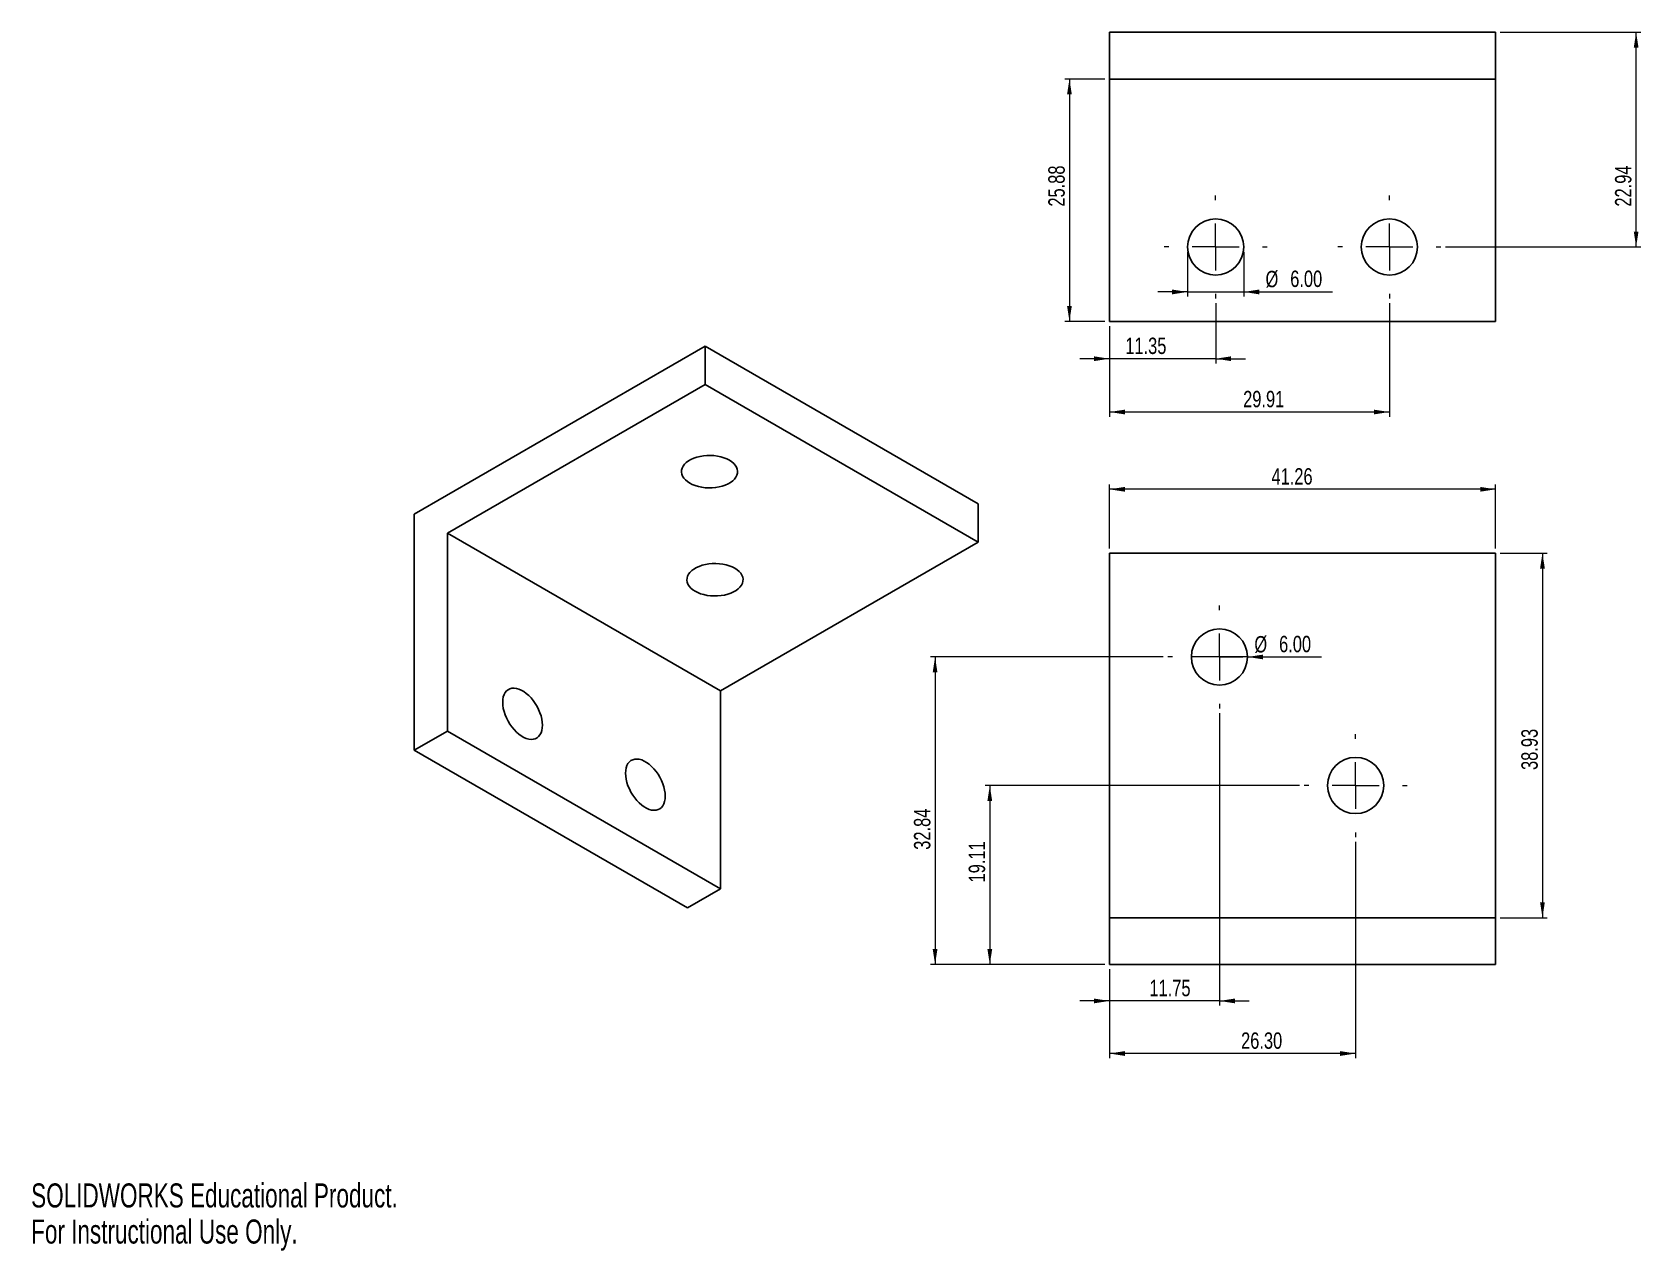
# Model space of a CAD drawing. Header units: millimetres. Extents: x 0 to 344, y 0 to 260.
import ezdxf

# ---------------------------------------------------------------- set-up
doc = ezdxf.new("R2010")
doc.units = ezdxf.units.MM
doc.styles.add('SLDTEXTSTYLE0', font='TXT', dxfattribs={"width": 0.75})
doc.styles.add('SLDTEXTSTYLE1', font='TXT', dxfattribs={"width": 0.7})
doc.dimstyles.new('SLDDIMSTYLE0', dxfattribs={"dimtxt": 3.5, "dimasz": 3.302, "dimexe": 0, "dimexo": 0.0625, "dimgap": 0.875, "dimtad": 1, "dimlfac": 0.5, "dimrnd": 1e-09, "dimzin": 12, "dimdsep": 46, "dimtxsty": 'SLDTEXTSTYLE0', "dimsah": 1, "dimcen": 0.09, "dimadec": 0, "dimazin": 3, "dimtfac": 1, "dimtofl": 0, "dimtmove": 0, "dimatfit": 3, "dimfxl": 1, "dimfrac": 2, "dimtolj": 1, "dimtzin": 12, "dimarcsym": 0})
doc.dimstyles.new('SLDDIMSTYLE1', dxfattribs={"dimtxt": 3.5, "dimasz": 3.302, "dimexe": 0, "dimexo": 0.0625, "dimgap": 0.875, "dimtad": 1, "dimlfac": 0.5, "dimrnd": 1e-09, "dimzin": 4, "dimdsep": 46, "dimtxsty": 'SLDTEXTSTYLE0', "dimsah": 1, "dimcen": 0.09, "dimadec": 0, "dimazin": 1, "dimtfac": 1, "dimtmove": 0, "dimatfit": 0, "dimfxl": 1, "dimfrac": 2, "dimtolj": 1, "dimtzin": 12, "dimarcsym": 0})
doc.dimstyles.new('SLDDIMSTYLE2', dxfattribs={"dimtxt": 3.5, "dimasz": 3.302, "dimexe": 0, "dimexo": 0.0625, "dimgap": 0.875, "dimtad": 1, "dimlfac": 0.5, "dimrnd": 1e-09, "dimzin": 12, "dimdsep": 46, "dimtxsty": 'SLDTEXTSTYLE0', "dimsah": 1, "dimcen": 0.09, "dimadec": 0, "dimazin": 3, "dimtfac": 1, "dimtmove": 0, "dimatfit": 0, "dimfxl": 1, "dimfrac": 2, "dimtolj": 1, "dimtzin": 12, "dimarcsym": 0})
doc.dimstyles.new('SLDDIMSTYLE3', dxfattribs={"dimtxt": 3.5, "dimasz": 3.302, "dimexe": 0, "dimexo": 0.0625, "dimgap": 0.875, "dimtad": 1, "dimlfac": 0.5, "dimrnd": 1e-09, "dimzin": 4, "dimdsep": 46, "dimtxsty": 'SLDTEXTSTYLE0', "dimblk1": 'NONE', "dimsah": 1, "dimcen": 0, "dimadec": 0, "dimazin": 1, "dimtfac": 1, "dimtmove": 0, "dimatfit": 3, "dimldrblk": 'NONE', "dimfxl": 1, "dimfrac": 2, "dimtolj": 1, "dimtzin": 12, "dimarcsym": 0})
doc.dimstyles.new('SLDDIMSTYLE4', dxfattribs={"dimtxt": 3.5, "dimasz": 3.302, "dimexe": 0, "dimexo": 0.0625, "dimgap": 0.875, "dimtad": 1, "dimlfac": 0.5, "dimrnd": 1e-09, "dimzin": 4, "dimdsep": 46, "dimtxsty": 'SLDTEXTSTYLE0', "dimsah": 1, "dimcen": 0.09, "dimadec": 0, "dimazin": 1, "dimtfac": 1, "dimtofl": 0, "dimtmove": 0, "dimatfit": 3, "dimfxl": 1, "dimfrac": 2, "dimtolj": 1, "dimtzin": 12, "dimarcsym": 0})

# ---------------------------------------------------------------- blocks, each defined once
blk = doc.blocks.new('_D')
at = {"color": 7, "linetype": 'Continuous', "lineweight": 0}
for p, q in [((229.34, 250.18), (220.8, 250.18)), ((221.8, 250.18), (221.8, 198.43)), ((229.34, 198.43), (220.8, 198.43))]:
    blk.add_line(p, q, dxfattribs=at)
at = {"color": 7, "linetype": 'Continuous', "lineweight": 18}
for points in [[(221.8, 250.18), (221.29, 246.88), (222.31, 246.88)], [(221.8, 198.43), (222.31, 201.74), (221.29, 201.74)]]:
    blk.add_solid(points, dxfattribs=at)
at = {"color": 7, "linetype": 'Continuous', "lineweight": 18, "insert": (217.29, 222.93), "char_height": 3.5, "attachment_point": 1, "rotation": 90, "style": 'SLDTEXTSTYLE0'}
blk.add_mtext('25.88', dxfattribs=at)
blk = doc.blocks.new('_D_1')
at = {"color": 7, "linetype": 'Continuous', "lineweight": 0}
for p, q in [((247.04, 213.31), (247.04, 203.71)), ((259.04, 213.31), (259.04, 203.71)), ((247.04, 204.71), (240.69, 204.71)), ((247.04, 204.71), (259.04, 204.71)), ((259.04, 204.71), (278.02, 204.71))]:
    blk.add_line(p, q, dxfattribs=at)
at = {"color": 7, "linetype": 'Continuous', "lineweight": 18}
for points in [[(247.04, 204.71), (243.74, 205.22), (243.74, 204.2)], [(259.04, 204.71), (262.34, 204.2), (262.34, 205.22)]]:
    blk.add_solid(points, dxfattribs=at)
at = {"color": 7, "linetype": 'Continuous', "lineweight": 18, "char_height": 3.5, "attachment_point": 1, "style": 'SLDTEXTSTYLE0'}
for s, insert in [('%%c', (263.69, 209.22)), ('6.00', (268.97, 209.27))]:
    blk.add_mtext(s, dxfattribs=dict(at, insert=insert))
blk = doc.blocks.new('_D_2')
at = {"color": 7, "linetype": 'Continuous', "lineweight": 0}
for p, q in [((313.85, 260.18), (343.86, 260.18)), ((342.86, 214.31), (342.86, 260.18)), ((302.15, 214.31), (343.86, 214.31))]:
    blk.add_line(p, q, dxfattribs=at)
at = {"color": 7, "linetype": 'Continuous', "lineweight": 18}
for points in [[(342.86, 260.18), (342.36, 256.88), (343.37, 256.88)], [(342.86, 214.31), (343.37, 217.61), (342.36, 217.61)]]:
    blk.add_solid(points, dxfattribs=at)
at = {"color": 7, "linetype": 'Continuous', "lineweight": 18, "insert": (338.35, 222.93), "char_height": 3.5, "attachment_point": 1, "rotation": 90, "style": 'SLDTEXTSTYLE0'}
blk.add_mtext('22.94', dxfattribs=at)
blk = doc.blocks.new('_D_3')
at = {"color": 7, "linetype": 'Continuous', "lineweight": 0}
for p, q in [((253.04, 202.31), (253.04, 189.45)), ((230.34, 197.43), (230.34, 189.45)), ((230.34, 190.45), (223.99, 190.45)), ((253.04, 190.45), (230.34, 190.45)), ((253.04, 190.45), (259.39, 190.45))]:
    blk.add_line(p, q, dxfattribs=at)
at = {"color": 7, "linetype": 'Continuous', "lineweight": 18}
for points in [[(230.34, 190.45), (227.04, 190.96), (227.04, 189.94)], [(253.04, 190.45), (256.34, 189.94), (256.34, 190.96)]]:
    blk.add_solid(points, dxfattribs=at)
at = {"color": 7, "linetype": 'Continuous', "lineweight": 18, "insert": (233.73, 194.96), "char_height": 3.5, "attachment_point": 1, "style": 'SLDTEXTSTYLE0'}
blk.add_mtext('11.35', dxfattribs=at)
blk = doc.blocks.new('_D_4')
at = {"color": 7, "linetype": 'Continuous', "lineweight": 0}
for p, q in [((290.15, 202.31), (290.15, 178.07)), ((230.34, 197.43), (230.34, 178.07)), ((290.15, 179.07), (230.34, 179.07))]:
    blk.add_line(p, q, dxfattribs=at)
at = {"color": 7, "linetype": 'Continuous', "lineweight": 18}
for points in [[(230.34, 179.07), (233.64, 178.56), (233.64, 179.57)], [(290.15, 179.07), (286.85, 179.57), (286.85, 178.56)]]:
    blk.add_solid(points, dxfattribs=at)
at = {"color": 7, "linetype": 'Continuous', "lineweight": 18, "insert": (258.91, 183.58), "char_height": 3.5, "attachment_point": 1, "style": 'SLDTEXTSTYLE0'}
blk.add_mtext('29.91', dxfattribs=at)
blk = doc.blocks.new('SW_CENTERMARKSYMBOL_0')
at = {"color": 0, "linetype": 'Continuous', "lineweight": 18}
for p, q in [((0, 10), (0, 11)), ((0, 0), (0, 5)), ((-10, 0), (-11, 0)), ((0, 0), (-5, 0)), ((0, 0), (0, -5)), ((0, 0), (5, 0)), ((10, 0), (11, 0)), ((0, -10), (0, -11))]:
    blk.add_line(p, q, dxfattribs=at)
blk = doc.blocks.new('SW_CENTERMARKSYMBOL_1')
at = {"color": 0, "linetype": 'Continuous', "lineweight": 18}
for p, q in [((0, 10), (0, 11)), ((0, 0), (0, 5)), ((-10, 0), (-11, 0)), ((0, 0), (-5, 0)), ((0, 0), (0, -5)), ((0, 0), (5, 0)), ((10, 0), (11, 0)), ((0, -10), (0, -11))]:
    blk.add_line(p, q, dxfattribs=at)
blk = doc.blocks.new('_D_5')
at = {"color": 7, "linetype": 'Continuous', "lineweight": 0}
for q in [(247.84, 126.76), (275.64, 126.76)]:
    blk.add_line((259.84, 126.76), q, dxfattribs=at)
at = {"color": 7, "linetype": 'Continuous', "lineweight": 18}
blk.add_solid([(259.84, 126.76), (263.15, 126.25), (263.15, 127.26)], dxfattribs=at)
at = {"color": 7, "linetype": 'Continuous', "lineweight": 18, "char_height": 3.5, "attachment_point": 1, "style": 'SLDTEXTSTYLE0'}
for s, insert in [('%%c', (261.31, 131.22)), ('6.00', (266.59, 131.27))]:
    blk.add_mtext(s, dxfattribs=dict(at, insert=insert))
blk = doc.blocks.new('_None')
blk = doc.blocks.new('_D_6')
at = {"color": 7, "linetype": 'Continuous', "lineweight": 0}
for p, q in [((230.34, 149.94), (230.34, 163.56)), ((312.85, 162.56), (230.34, 162.56)), ((312.85, 149.94), (312.85, 163.56))]:
    blk.add_line(p, q, dxfattribs=at)
at = {"color": 7, "linetype": 'Continuous', "lineweight": 18}
for points in [[(230.34, 162.56), (233.64, 162.05), (233.64, 163.07)], [(312.85, 162.56), (309.55, 163.07), (309.55, 162.05)]]:
    blk.add_solid(points, dxfattribs=at)
at = {"color": 7, "linetype": 'Continuous', "lineweight": 18, "insert": (264.96, 167.07), "char_height": 3.5, "attachment_point": 1, "style": 'SLDTEXTSTYLE0'}
blk.add_mtext('41.26', dxfattribs=at)
blk = doc.blocks.new('_D_7')
at = {"color": 7, "linetype": 'Continuous', "lineweight": 0}
for p, q in [((313.85, 148.94), (323.85, 148.94)), ((322.85, 148.94), (322.85, 71.08)), ((313.85, 71.08), (323.85, 71.08))]:
    blk.add_line(p, q, dxfattribs=at)
at = {"color": 7, "linetype": 'Continuous', "lineweight": 18}
for points in [[(322.85, 148.94), (322.34, 145.64), (323.36, 145.64)], [(322.85, 71.08), (323.36, 74.38), (322.34, 74.38)]]:
    blk.add_solid(points, dxfattribs=at)
at = {"color": 7, "linetype": 'Continuous', "lineweight": 18, "insert": (318.34, 102.62), "char_height": 3.5, "attachment_point": 1, "rotation": 90, "style": 'SLDTEXTSTYLE0'}
blk.add_mtext('38.93', dxfattribs=at)
blk = doc.blocks.new('_D_8')
at = {"color": 7, "linetype": 'Continuous', "lineweight": 0}
for p, q in [((270.94, 99.3), (203.79, 99.3)), ((204.79, 99.3), (204.79, 61.08)), ((229.34, 61.08), (203.79, 61.08))]:
    blk.add_line(p, q, dxfattribs=at)
at = {"color": 7, "linetype": 'Continuous', "lineweight": 18}
for points in [[(204.79, 99.3), (204.28, 96), (205.3, 96)], [(204.79, 61.08), (205.3, 64.38), (204.28, 64.38)]]:
    blk.add_solid(points, dxfattribs=at)
at = {"color": 7, "linetype": 'Continuous', "lineweight": 18, "insert": (200.28, 78.6), "char_height": 3.5, "attachment_point": 1, "rotation": 90, "style": 'SLDTEXTSTYLE0'}
blk.add_mtext('19.11', dxfattribs=at)
blk = doc.blocks.new('_D_9')
at = {"color": 7, "linetype": 'Continuous', "lineweight": 0}
for p, q in [((241.84, 126.76), (192.1, 126.76)), ((193.1, 126.76), (193.1, 61.08)), ((229.34, 61.08), (192.1, 61.08))]:
    blk.add_line(p, q, dxfattribs=at)
at = {"color": 7, "linetype": 'Continuous', "lineweight": 18}
for points in [[(193.1, 126.76), (192.59, 123.45), (193.61, 123.45)], [(193.1, 61.08), (193.61, 64.38), (192.59, 64.38)]]:
    blk.add_solid(points, dxfattribs=at)
at = {"color": 7, "linetype": 'Continuous', "lineweight": 18, "insert": (188.59, 85.58), "char_height": 3.5, "attachment_point": 1, "rotation": 90, "style": 'SLDTEXTSTYLE0'}
blk.add_mtext('32.84', dxfattribs=at)
blk = doc.blocks.new('_D_10')
at = {"color": 7, "linetype": 'Continuous', "lineweight": 0}
for p, q in [((253.84, 114.76), (253.84, 52.3)), ((230.34, 60.08), (230.34, 52.3)), ((230.34, 53.3), (223.99, 53.3)), ((253.84, 53.3), (230.34, 53.3)), ((253.84, 53.3), (260.19, 53.3))]:
    blk.add_line(p, q, dxfattribs=at)
at = {"color": 7, "linetype": 'Continuous', "lineweight": 18}
for points in [[(230.34, 53.3), (227.04, 53.81), (227.04, 52.79)], [(253.84, 53.3), (257.15, 52.79), (257.15, 53.81)]]:
    blk.add_solid(points, dxfattribs=at)
at = {"color": 7, "linetype": 'Continuous', "lineweight": 18, "insert": (238.89, 57.81), "char_height": 3.5, "attachment_point": 1, "style": 'SLDTEXTSTYLE0'}
blk.add_mtext('11.75', dxfattribs=at)
blk = doc.blocks.new('_D_11')
at = {"color": 7, "linetype": 'Continuous', "lineweight": 0}
for p, q in [((282.94, 87.3), (282.94, 41.07)), ((230.34, 60.08), (230.34, 41.07)), ((282.94, 42.07), (230.34, 42.07))]:
    blk.add_line(p, q, dxfattribs=at)
at = {"color": 7, "linetype": 'Continuous', "lineweight": 18}
for points in [[(230.34, 42.07), (233.64, 41.56), (233.64, 42.58)], [(282.94, 42.07), (279.63, 42.58), (279.63, 41.56)]]:
    blk.add_solid(points, dxfattribs=at)
at = {"color": 7, "linetype": 'Continuous', "lineweight": 18, "insert": (258.47, 46.58), "char_height": 3.5, "attachment_point": 1, "style": 'SLDTEXTSTYLE0'}
blk.add_mtext('26.30', dxfattribs=at)
blk = doc.blocks.new('SW_CENTERMARKSYMBOL_2')
at = {"color": 0, "linetype": 'Continuous', "lineweight": 18}
for p, q in [((0, 10), (0, 11)), ((0, 0), (0, 5)), ((-10, 0), (-11, 0)), ((0, 0), (-5, 0)), ((0, 0), (0, -5)), ((0, 0), (5, 0)), ((10, 0), (11, 0)), ((0, -10), (0, -11))]:
    blk.add_line(p, q, dxfattribs=at)
blk = doc.blocks.new('SW_CENTERMARKSYMBOL_3')
at = {"color": 0, "linetype": 'Continuous', "lineweight": 18}
for p, q in [((0, 10), (0, 11)), ((0, 0), (0, 5)), ((-10, 0), (-11, 0)), ((0, 0), (-5, 0)), ((0, 0), (0, -5)), ((0, 0), (5, 0)), ((10, 0), (11, 0)), ((0, -10), (0, -11))]:
    blk.add_line(p, q, dxfattribs=at)

msp = doc.modelspace()

# ---------------------------------------------------------------- linework, layer by layer
at = {"color": 7, "linetype": 'Continuous', "lineweight": 25}
for p, q in [((230.337, 250.183), (230.337, 260.183)), ((312.851, 260.183), (230.337, 260.183)), ((312.851, 250.183), (312.851, 260.183)), ((312.851, 250.183), (230.337, 250.183)), ((230.337, 198.433), (230.337, 250.183)), ((312.851, 250.183), (312.851, 198.433)), ((312.851, 198.433), (230.337, 198.433)), ((81.853, 157.276), (143.982, 193.142)), ((143.982, 184.976), (143.982, 193.142)), ((202.328, 159.459), (143.982, 193.142)), ((88.925, 153.192), (143.982, 184.976)), ((202.328, 151.294), (143.982, 184.976)), ((202.328, 151.294), (202.328, 159.459)), ((81.853, 106.854), (81.853, 157.276)), ((88.925, 110.936), (88.925, 153.192)), ((147.27, 119.51), (88.925, 153.192)), ((147.27, 119.51), (202.328, 151.294)), ((312.851, 148.938), (230.337, 148.938)), ((230.337, 71.076), (230.337, 148.938)), ((312.851, 71.076), (312.851, 148.938)), ((147.27, 119.51), (147.27, 77.254)), ((88.925, 110.936), (81.853, 106.854)), ((147.27, 77.254), (88.925, 110.936)), ((140.199, 73.172), (81.853, 106.854)), ((147.27, 77.254), (140.199, 73.172)), ((230.337, 71.076), (230.337, 61.076)), ((312.851, 71.076), (230.337, 71.076)), ((312.851, 71.076), (312.851, 61.076)), ((312.851, 61.076), (230.337, 61.076))]:
    msp.add_line(p, q, dxfattribs=at)
at = {"color": 7, "linetype": 'Continuous', "lineweight": 25, "flags": 128}
for points in [[(140.676, 163.877), (141.241, 163.589), (141.864, 163.344), (142.536, 163.147), (143.245, 163), (143.98, 162.905), (144.73, 162.864), (145.483, 162.877), (146.227, 162.945), (146.951, 163.067), (147.642, 163.24), (148.291, 163.461), (148.886, 163.728), (149.419, 164.035), (149.881, 164.379), (150.265, 164.753), (150.564, 165.153), (150.774, 165.57), (150.892, 166), (150.916, 166.435), (150.845, 166.868), (150.68, 167.292), (150.425, 167.701), (150.083, 168.089), (149.659, 168.449), (149.161, 168.775), (148.596, 169.063), (147.973, 169.307), (147.301, 169.505), (146.593, 169.652), (145.857, 169.747), (145.107, 169.788), (144.354, 169.774), (143.61, 169.706), (142.886, 169.585), (142.195, 169.412), (141.546, 169.191), (140.951, 168.924), (140.418, 168.616), (139.956, 168.273), (139.573, 167.898), (139.273, 167.499), (139.063, 167.081), (138.945, 166.652), (138.922, 166.217), (138.992, 165.784), (139.157, 165.359), (139.412, 164.95), (139.754, 164.563), (140.178, 164.203), (140.676, 163.877)], [(141.835, 140.795), (141.337, 141.121), (140.914, 141.481), (140.572, 141.868), (140.316, 142.278), (140.152, 142.702), (140.081, 143.135), (140.105, 143.57), (140.223, 144), (140.433, 144.417), (140.732, 144.816), (141.116, 145.191), (141.577, 145.535), (142.11, 145.842), (142.706, 146.109), (143.354, 146.33), (144.046, 146.503), (144.769, 146.624), (145.513, 146.692), (146.267, 146.706), (147.017, 146.665), (147.752, 146.57), (148.461, 146.423), (149.132, 146.225), (149.756, 145.981), (150.321, 145.693), (150.819, 145.367), (151.243, 145.007), (151.585, 144.62), (151.84, 144.21), (152.004, 143.786), (152.075, 143.353), (152.051, 142.918), (151.934, 142.488), (151.723, 142.071), (151.424, 141.672), (151.041, 141.297), (150.579, 140.953), (150.046, 140.646), (149.451, 140.379), (148.802, 140.158), (148.111, 139.985), (147.387, 139.864), (146.643, 139.796), (145.89, 139.782), (145.14, 139.823), (144.404, 139.918), (143.695, 140.065), (143.024, 140.263), (142.401, 140.507), (141.835, 140.795)], [(109.219, 112.183), (109.186, 111.588), (109.086, 111.041), (108.921, 110.551), (108.695, 110.126), (108.409, 109.771), (108.069, 109.493), (107.681, 109.296), (107.25, 109.183), (106.783, 109.156), (106.288, 109.216), (105.772, 109.361), (105.243, 109.589), (104.71, 109.896), (104.182, 110.279), (103.666, 110.73), (103.17, 111.242), (102.703, 111.808), (102.272, 112.418), (101.884, 113.064), (101.544, 113.734), (101.259, 114.418), (101.032, 115.106), (100.867, 115.786), (100.768, 116.448), (100.734, 117.081), (100.768, 117.676), (100.867, 118.223), (101.032, 118.713), (101.259, 119.139), (101.544, 119.493), (101.884, 119.771), (102.272, 119.968), (102.703, 120.081), (103.17, 120.108), (103.666, 120.048), (104.182, 119.904), (104.71, 119.675), (105.243, 119.368), (105.772, 118.986), (106.288, 118.535), (106.783, 118.022), (107.25, 117.456), (107.681, 116.846), (108.069, 116.2), (108.409, 115.53), (108.695, 114.846), (108.921, 114.158), (109.086, 113.478), (109.186, 112.816), (109.219, 112.183)], [(135.461, 97.034), (135.427, 96.439), (135.328, 95.893), (135.163, 95.402), (134.936, 94.977), (134.651, 94.622), (134.311, 94.344), (133.923, 94.147), (133.492, 94.034), (133.025, 94.007), (132.529, 94.067), (132.013, 94.212), (131.485, 94.44), (130.952, 94.747), (130.423, 95.13), (129.907, 95.581), (129.412, 96.093), (128.945, 96.659), (128.514, 97.269), (128.126, 97.915), (127.786, 98.585), (127.5, 99.269), (127.274, 99.957), (127.109, 100.637), (127.009, 101.299), (126.976, 101.932), (127.009, 102.527), (127.109, 103.074), (127.274, 103.564), (127.5, 103.99), (127.786, 104.344), (128.126, 104.622), (128.514, 104.819), (128.945, 104.932), (129.412, 104.959), (129.907, 104.9), (130.423, 104.755), (130.952, 104.527), (131.485, 104.219), (132.013, 103.837), (132.529, 103.386), (133.025, 102.873), (133.492, 102.307), (133.923, 101.697), (134.311, 101.052), (134.651, 100.381), (134.936, 99.697), (135.163, 99.009), (135.328, 98.329), (135.427, 97.667), (135.461, 97.034)]]:
    msp.add_lwpolyline(points, dxfattribs=at)
at = {"color": 7, "linetype": 'Continuous', "lineweight": 25}
for centre in [(253.039, 214.308), (290.15, 214.308), (253.844, 126.756), (282.937, 99.304)]:
    msp.add_circle(centre, 6, dxfattribs=at)

# ---------------------------------------------------------------- block references
at = {"color": 7, "linetype": 'Continuous', "lineweight": 0}
for name, p in [('SW_CENTERMARKSYMBOL_0', (253.039, 214.308)), ('SW_CENTERMARKSYMBOL_1', (290.15, 214.308)), ('SW_CENTERMARKSYMBOL_2', (253.844, 126.756)), ('SW_CENTERMARKSYMBOL_3', (282.937, 99.304))]:
    msp.add_blockref(name, p, dxfattribs=at)

# ---------------------------------------------------------------- texts
at = {"color": 7, "linetype": 'Continuous', "char_height": 5.1381, "attachment_point": 1, "style": 'SLDTEXTSTYLE1'}
for s, insert in [('SOLIDWORKS Educational Product.', (0, 14.331)), ('For Instructional Use Only.', (0, 6.623))]:
    msp.add_mtext(s, dxfattribs=dict(at, insert=insert))

# ---------------------------------------------------------------- dimensions: what is measured, and where the dimension line sits
at = {"color": 7, "linetype": 'Continuous', "lineweight": 18}
for base, p1, p2, picture, middle in [((342.864, 260.183), (301.15, 214.308), (312.851, 260.183), '_D_2', (342.864, 228.747)), ((221.8019, 198.4331), (230.3374, 250.1833), (230.3374, 198.4331), '_D', (221.8019, 228.747)), ((322.851, 71.076), (312.851, 148.938), (312.851, 71.076), '_D_7', (322.851, 108.435)), ((193.101, 61.076), (242.844, 126.756), (230.337, 61.076), '_D_9', (193.101, 91.401)), ((204.789, 61.076), (271.937, 99.304), (230.337, 61.076), '_D_8', (204.789, 84.418))]:
    dim = msp.add_linear_dim(base=base, p1=p1, p2=p2, angle=90, dimstyle='SLDDIMSTYLE0', dxfattribs=at)
    dim.commit()
    dim.dimension.update_dxf_attribs({"geometry": picture, "text_midpoint": middle, "dimtype": 160})
dim = msp.add_linear_dim(base=(259.039, 204.708), p1=(247.039, 214.308), p2=(259.039, 214.308), text='%%c<>', dimstyle='SLDDIMSTYLE1', dxfattribs=at)
dim.commit()
dim.dimension.update_dxf_attribs({"geometry": '_D_1', "text_midpoint": (270.859, 204.708), "dimtype": 160})
for base, p1, p2, dimstyle, picture, middle in [((230.337, 190.452), (253.039, 203.308), (230.337, 198.433), 'SLDDIMSTYLE2', '_D_3', (239.552, 190.452)), ((230.337, 179.066), (290.15, 203.308), (230.337, 198.433), 'SLDDIMSTYLE0', '_D_4', (264.731, 179.066)), ((230.337, 162.562), (312.851, 148.938), (230.337, 148.938), 'SLDDIMSTYLE0', '_D_6', (270.775, 162.562)), ((230.337, 53.302), (253.844, 115.756), (230.337, 61.076), 'SLDDIMSTYLE2', '_D_10', (244.708, 53.302)), ((230.337, 42.07), (282.937, 88.304), (230.337, 61.076), 'SLDDIMSTYLE4', '_D_11', (264.289, 42.07))]:
    dim = msp.add_linear_dim(base=base, p1=p1, p2=p2, dimstyle=dimstyle, dxfattribs=at)
    dim.commit()
    dim.dimension.update_dxf_attribs({"geometry": picture, "text_midpoint": middle, "dimtype": 160})
dim = msp.add_diameter_dim_2p(p1=(247.844, 126.756), p2=(259.844, 126.756), dimstyle='SLDDIMSTYLE3', dxfattribs=at)
dim.commit()
dim.dimension.update_dxf_attribs({"geometry": '_D_5', "text_midpoint": (268.732, 126.756), "dimtype": 163})

doc.saveas('drawing.dxf')
